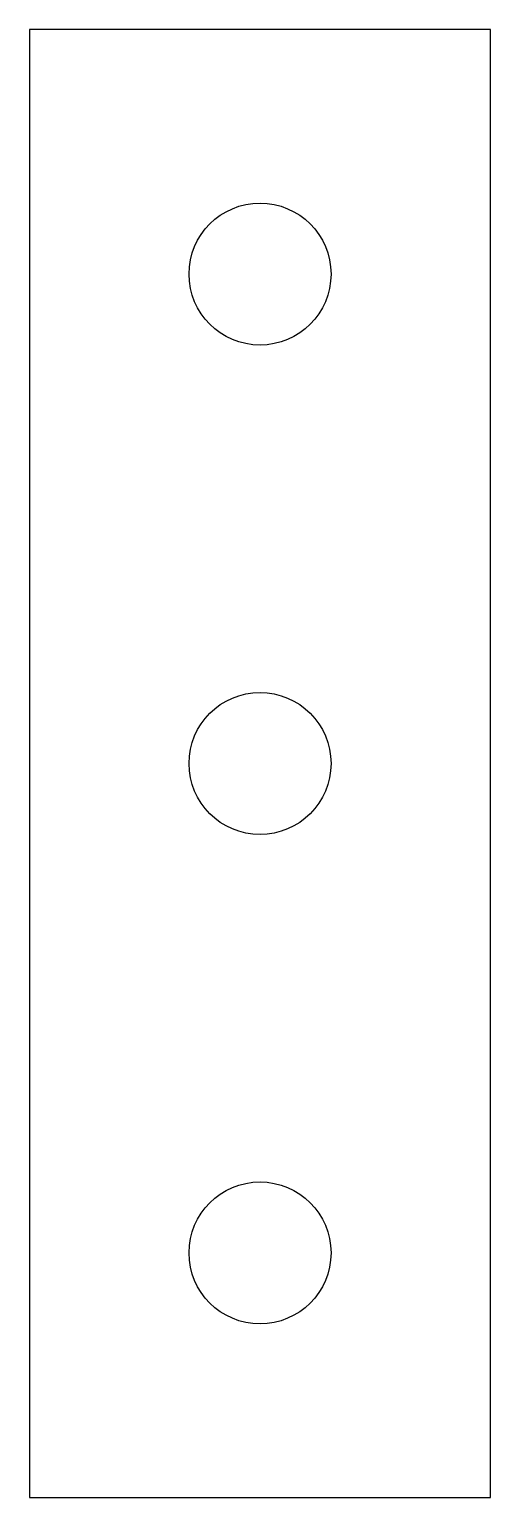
# Model space of a CAD drawing. Extents: x 1.5 to 17.7, y 5 to 56.7.
import ezdxf

# ---------------------------------------------------------------- set-up
doc = ezdxf.new("R2010")
doc.units = 0
doc.layers.add('MODELSKETCH_VISIBLE', color=7, linetype='CONTINUOUS')

msp = doc.modelspace()

# ---------------------------------------------------------------- linework, layer by layer
at = {"layer": 'MODELSKETCH_VISIBLE'}
for p, q in [((17.741, 56.723), (1.5, 56.723)), ((1.5, 56.723), (1.5, 5)), ((17.741, 5), (17.741, 56.723)), ((1.5, 5), (17.741, 5))]:
    msp.add_line(p, q, dxfattribs=at)
for centre in [(9.621, 48.103), (9.621, 30.862), (9.621, 13.621)]:
    msp.add_circle(centre, 2.5, dxfattribs=at)

doc.saveas('drawing.dxf')
